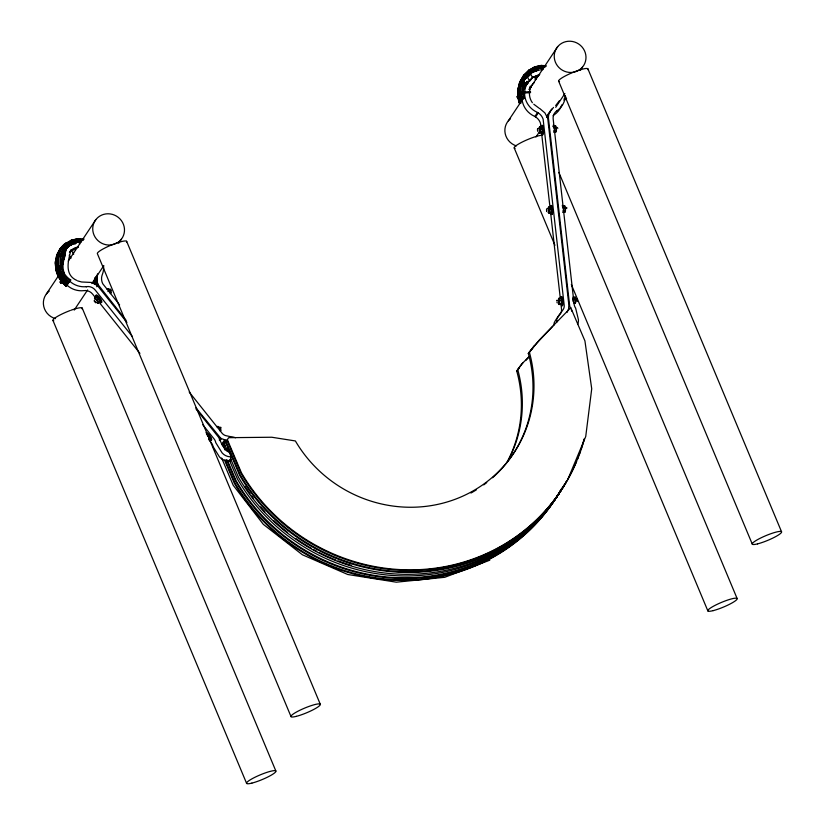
<?xml version="1.0" encoding="UTF-8"?>
<svg xmlns="http://www.w3.org/2000/svg" width="825" height="825" viewBox="0 0 825 825"><rect width="100%" height="100%" fill="white"/><g stroke="black" fill="none" stroke-linecap="round" stroke-linejoin="round"><path stroke-width="1.24" d="M518.079 88.512L517.945 95.782L519.43 102.238A53.78 10.251 -14.7 0 0 519.348 102.888L520.008 102.568A27.823 26.709 33.6 0 1 518.946 98.866M518.471 96.102L518.513 91.018A27.823 26.709 33.6 0 0 518.471 96.442M520.163 92.39C520.183 95.958 519.647 90.049 520.193 93.039M520.493 93.287L520.431 86.109L522.091 79.757M541.839 129.267L542.066 128.287L542.365 129.247M97.567 273.838L96.979 280.428L94.318 284.429L94.896 277.839M573.262 301.259L572.942 298.485M539.333 132.588L539.674 133.217L542.334 132.65L541.705 126.72L539.56 126.885L540.138 129.278L539.416 132.485M541.819 133.062L541.788 131.845M553.451 126.524L553.493 125.864L555.648 125.709L556.493 129.669L556.091 131.825L553.616 132.196M548.635 207.034L549.213 209.426C547.027 216.769 554.648 211.685 550.78 206.879L548.635 207.034L547.944 208.673M555.761 132.041L555.72 130.824M550.904 213.211L550.945 212.561M562.537 206.673L562.578 206.023L564.723 205.868L565.568 209.818L565.166 211.973L562.691 212.355M558.968 298.279L559.546 300.682C557.36 308.014 564.981 302.93 561.113 298.124L558.968 298.279L558.453 299.052M564.836 212.2L564.805 210.983M561.237 304.456L561.278 303.806M575.169 303.445L575.902 301.073L575.396 297.743L575.056 297.113L572.911 297.268M517.811 97.463L517.77 96.432M520.431 93.122L520.379 93.699L520.224 92.823M541.623 128.999L541.829 128.195L542.149 129.071M546.542 209.323L546.573 210.674M556.854 300.857L557.03 300.176L557.298 300.919M566.424 208.158L566.589 207.487L566.857 208.22M61.607 265.268L61.586 266.619L62.009 265.248M61.535 265.805L61.597 262.133M83.335 240.219C60.617 236.012 52.893 268.826 70.733 279.943C70.568 280.129 70.403 280.314 70.238 280.49C69.64 281.036 69.228 281.779 68.712 282.325A53.78 2.681 -46.5 0 0 67.928 283.367C55.646 274.735 52.181 253.43 65.206 243.488M79.674 244.19L79.014 241.962L73.25 243.427L67.444 246.953L65.948 249.49L64.494 257.617L61.823 261.628L63.432 253.017L65.629 250.295M66.155 286.275L66.155 286.234A53.78 2.681 -46.5 0 1 66.402 285.667L68.052 283.346A28.308 27.173 33.6 0 1 60.277 273.941M517.749 97.237L517.605 95.978L517.502 96.824M520.235 92.441L520.493 93.081M530.619 92.627L520.42 93.225M537.508 128.948L537.488 130.515M538.931 128.236C539.798 126.617 540.375 132.567 539.674 133.217M548.006 208.395C548.811 206.229 549.553 213.438 548.367 212.376M574.922 298.433L575.2 297.743L575.407 302.682M55.378 261.865L56.708 255.069L59.606 249.48L63.948 245.025M55.347 263.093L56.533 256.616L58.792 252.264M57.564 253.78C54.038 264.722 58.678 276.942 67.433 284.027M58.266 259.318L59.513 253.193M60.741 255.822L61.194 253.564M538.869 128.514L539.56 126.885M562.238 302.692L562.238 300.62M64.319 273.147C62.164 268.146 62.896 262.659 64.494 257.617M517.997 88.956L519.791 81.974L523.029 76.24L529.681 69.733M519.296 84.593L517.904 89.894L517.853 96.587L519.348 102.888M520.647 80.685C516.017 86.109 522.05 99.918 519.451 102.145M522.576 86.347C523.988 75.457 533.93 65.237 545.428 66.897M524.607 79.757L523.091 85.573L523.04 91.688L524.463 97.711L523.947 98.484A36.63 6.982 -14.7 0 0 521.379 100.825A36.63 6.982 -14.7 0 0 521.173 102.661L520.658 103.424L519.379 103.166A28.194 27.06 33.6 0 1 517.883 96.834M524.752 86.326L522.916 85.47L524.267 82.18L526.113 83.047L523.772 88.223L523.957 87.522M525.618 84.212L525.154 85.522M529.722 88.698L529.444 89.461L529.753 88.966M530.207 86.336L530.135 87.409M530.764 86.738L530.145 87.811L530.65 86.646M524.875 86.976L525.649 85.274M529.207 89.543L529.382 88.739M530.805 87.11L530.444 87.935L531.073 86.408L530.31 87.811M537.869 131.557L537.683 128.834M557.401 127.493L557.824 128.411M577.17 301.507L576.923 298.733M530.857 87.347L530.939 86.78M567.373 480.47L585.729 436.518L591.721 388.802L584.925 340.89L570.797 307.766M523.865 87.718C519.678 97.67 531.362 72.765 525.298 84.593M525.391 84.789L525.082 85.491M524.731 86.924C520.709 96.649 530.753 75.065 525.731 84.789M525.587 85.728L525.938 84.697M530.258 87.914L530.774 86.254L530.021 87.677M524.803 86.254L524.277 87.068M96.669 296.773L94.462 298.733L96.659 296.691L99.258 299.114L100.237 301.238L98.031 303.198L96.814 302.424M56.626 255.564L60.462 248.181L64.814 243.726L71.713 240.065M58.307 254.121L60.555 249.779M62.215 247.273L59.421 252.667L58.08 259.287L58.451 264.402M525.123 84.934L526.113 83.047M535.91 79.179L535.404 78.757M519.698 82.469L523.896 74.941L528.835 70.146M524.308 74.673L521.091 80.365L519.399 86.852L519.337 93.689L521.225 100.165L520.4 100.485M519.575 83.542L522.73 77.952M521.348 81.036L525.247 74.168M525.401 74.632L522.297 80.128A28.009 26.885 33.6 0 0 520.668 86.388M521.029 85.161A27.823 26.709 33.6 0 1 522.452 80.211L525.597 74.663M559.371 100.763L555.668 105.569M566.961 312.51L568.58 308.849L568.848 304.93L547.717 118.295L544.913 112.932L539.725 108.498M63.773 252.264L66.887 247.562M63.432 253.017L67.444 246.953M63.277 253.502L67.825 246.613M66.959 248.294L68.289 246.293M63.113 254.471L65.773 250.47M62.937 255.678L65.608 251.666M62.752 256.874L65.422 252.862M62.545 258.07L65.216 254.059M62.329 259.256L64.989 255.255M62.081 260.442L64.752 256.441M62.215 261.803L64.216 258.803M69.424 252.326L70.929 250.202L75.188 247.727L78.272 246.943M69.95 252.151L71.28 250.15L78.035 247.283M61.638 265.846L62.968 263.845M46.396 293.927L58.389 275.911M68.258 261.082L95.762 219.739M55.78 269.29L57.894 275.663L61.514 281.469L66.196 286.11L66.691 285.532A27.823 26.709 33.6 0 1 65.041 284.12M61.865 281.634L66.33 286.234L67.433 284.893A36.63 1.825 -46.5 0 1 68.001 283.656A36.63 1.825 -46.5 0 1 70.207 280.727L70.733 279.943M86.243 286.935L86.439 286.646A9.075 8.714 33.6 0 1 95.236 290.049L132.155 336.291M94.607 278.902L97.267 274.9M74.209 310.087L87.615 289.946M91.843 283.583L103.826 265.567M118.635 243.313L121.461 239.075A16.077 15.438 33.6 0 0 110.272 213.933A16.077 15.438 33.6 0 0 94.091 235.218A16.077 15.438 33.6 0 0 121.461 239.075M94.39 279.995L97.051 275.983M94.256 281.088L96.917 277.087M94.194 282.202L96.855 278.2M94.215 283.315L96.886 279.314M95.164 284.543L97.164 281.531L96.979 280.428M96.092 284.635L97.422 282.624L97.164 281.531M96.422 285.708L97.752 283.707L97.422 282.624M96.834 286.76L98.165 284.759L97.752 283.707M219.264 440.065L220.595 438.065L195.948 407.808M220.12 440.653L221.461 438.653L227.453 440.663M224.483 440.045L221.822 444.056L224.792 444.665M222.626 444.273L225.287 440.261M223.441 444.417L226.102 440.416M566.393 481.491A189.802 182.191 33.6 0 1 404.869 572.416A189.802 182.191 33.6 0 1 239.735 475.437L225.617 442.179L224.369 444.056L227.164 450.646L228.02 449.367L231.351 457.215L230.495 458.494L238.487 477.314A189.802 182.191 33.6 0 0 402.961 574.283A189.802 182.191 33.6 0 0 564.517 484.492M229.154 450.12L228.247 451.481L226.803 448.119M231.629 459.298L229.402 460.133L228.628 461.299L230.845 460.474M543.097 69.496L535.466 70.589L530.197 73.25L527.536 77.261L529.794 81.376M530.465 80.365L532.455 77.364L539.612 74.508M522.256 99.196L522.308 99.103A27.823 26.709 33.6 0 1 520.833 92.885A27.823 26.709 33.6 0 0 522.256 99.196L520.431 92.988M508.334 120.821L520.327 102.805M529.299 89.337L557.7 46.633M522.06 99.526A20.656 19.821 33.6 0 0 534.167 116.139L534.889 116.5L537.549 112.499L538.251 112.912A11.602 11.138 33.6 0 1 543.128 119.192L564.187 305.168A7.188 6.899 33.6 0 1 562.671 310.262L560.948 312.696A24.977 23.977 33.6 0 0 556.762 319.069A10.983 10.539 33.6 0 0 557.019 321.956M540.901 127.019L540.468 123.193A11.602 11.138 33.6 0 0 535.59 116.923L538.251 112.912M546.552 117.171A13.819 13.262 33.6 0 1 547.604 114.984L553.503 107.405M535.982 137.012L538.808 132.763M555.73 107.332L564.898 93.555M580.408 70.238L582.522 67.062A16.077 15.438 33.6 0 0 572.488 41.487A16.077 15.438 33.6 0 0 555.318 61.988A16.077 15.438 33.6 0 0 582.522 67.062M556.906 110.952L557.102 110.653A20.656 19.821 33.6 0 0 565.383 95.721M507.179 461.959A129.731 124.523 33.6 0 0 516.728 371.002L521.4 364.351L529.021 356.689M570.766 307.715L539.354 339.962L528.351 353.533A129.731 124.523 33.6 0 1 492.556 477.747M547.604 114.984L549.904 112.19M534.053 346.088L528.351 353.533L534.053 346.088L552.812 326.226M73.538 252.326L73.456 252.625M522.813 363L517.698 369.538A129.731 124.523 33.6 0 1 508.159 460.494M551.719 109.044L550.275 110.983A13.819 13.262 33.6 0 0 548.419 117.944L569.632 305.436A13.365 12.829 33.6 0 0 570.436 308.127M66.691 285.532L66.196 286.11A28.194 27.06 33.6 0 1 55.811 269.538L55.316 262.793M516.728 371.002L519.162 368.146M107.044 289.183C108.23 287.255 112.148 292.205 110.612 293.648L110.22 293.04M100.227 301.146L98.031 303.198M216.892 426.772C218.223 425.092 221.977 429.743 220.45 431.238L220.058 430.629M550.605 207.436L550.78 206.879M525.659 360.546L529.093 356.967M66.093 243.055C53.367 252.924 56.678 273.312 68.712 282.325M60.359 249.129L66.402 242.973M62.061 247.851L68.331 242.426M62.205 247.964L66.402 243.643M63.773 248.593C67.918 243.2 74.838 240.013 81.644 240.931M61.762 251.965L64.855 248.799L67.794 247.191M61.246 252.739L66.299 248.5M520.843 100.052L520.957 99.938A53.78 10.251 -14.7 0 1 521.864 99.103M522.916 76.766L524.721 74.962M524.597 75.312L526.36 73.549M524.494 75.477L528.021 71.94M526.979 75.426C531.011 70.486 537.281 66.959 543.768 67.598M524.205 79.592L530.248 74.456M524.504 79.561L529.732 75.23M70.094 280.624C54.12 270.198 57.162 240.343 78.375 239.167M534.218 82.624C528.382 87.481 527.99 96.773 532.373 102.723M66.856 285.718C61.669 281.181 57.451 275.055 55.935 268.104M537.704 76.354L537.013 76.787M535.755 78.963L535.229 79.396L535.755 79.437M535.786 79.221L535.59 79.767M72.487 250.398L73.126 249.862M72.827 250.439L72.435 250.326M522.308 99.103L524.463 97.711M519.379 103.166L519.946 102.661A27.823 26.709 33.6 0 1 518.884 98.959M94.978 297.959L97.02 299.805L98.701 298.526M107.92 291.534L109.601 290.256M70.929 250.202C68.238 260.38 64.144 274.828 76.735 280.376M541.19 127.493L541.705 126.72M564.207 206.642L564.723 205.868M560.608 298.897L561.113 298.124M574.54 297.887L575.056 297.113M72.755 243.994L69.248 245.84L68.434 244.004M534.672 77.096L535.745 76.529M534.982 77.179L535.879 76.704M536.9 76.498L537.436 76.189L536.539 76.663M537.756 76.261L536.652 76.952M555.679 126.4L556.122 131.381L555.751 130.597M564.754 206.559L565.197 211.54L564.826 210.746M558.504 299.011L558.948 303.992L558.577 303.208M557.277 302.961L556.947 302.259M533.352 71.744L532.62 69.878L535.332 68.939L536.064 70.806L531.599 72.817L530.867 70.95M209.107 438.157L209.096 437.436M528.454 70.383L535.095 66.753L541.313 65.392M535.342 66.701L529.97 69.651L525.577 74.054L522.442 79.592A28.194 27.06 33.6 0 0 522.225 98.804M530.836 69.682L535.105 67.341L541.85 65.856L545.387 66.093M530.991 69.754L535.229 67.423M536.126 67.103C524.195 71.662 519.173 86.584 523.658 97.969M529.949 71.765L532.042 70.62M66.34 243.726L68.485 242.498M66.423 245.077L69.527 243.375M535.064 77.21L535.858 76.828M537.591 76.735L536.786 77.127M74.889 249.758L74.972 249.82M536.766 77.241L537.436 76.921L536.498 77.127M536.446 77.602L537.333 77.22M72.827 241.807L73.642 243.643L74.58 243.705L73.765 241.869L72.827 241.807L70.166 242.87L70.981 244.705M489.802 560.185L444.757 577.304L396.309 582.182L347.748 574.499L302.393 554.771L263.33 524.349L233.227 485.296L221.636 458.019M227.164 450.646L229.35 449.831M563.918 100.196L565.104 99.557A53.78 12.963 1.9 0 0 566.022 98.845L565.837 98.309L566.589 98.361M536.147 76.261L537.096 76.055M537.127 77.354L537.353 77.179M536.539 76.117L537.199 75.941M536.652 76.416L537.209 76.343M535.776 76.952L535.105 77.138M536.766 76.704L537.322 76.632M537.003 76.302L537.58 76.261M537.127 76.591L537.694 76.55M534.352 67.114L540.499 65.763M534.023 67.32L540.21 65.969M535.301 69.207L539.952 68.197L543.562 68.444M71.445 240.127L77.767 238.745M70.661 240.498L76.89 239.147L83.459 239.518M70.311 240.714L76.581 239.353L82.562 239.673M71.744 242.55L76.457 241.529L81.438 241.807M539.663 74.652L532.898 77.447A20.656 19.821 33.6 0 0 536.827 112.128L537.549 112.499M99.402 300.3L98.649 298.444M207.457 435.332L208.993 436.693M535.796 78.88L535.002 78.818M530.547 91.544L520.348 92.379M552.987 126.638L555.132 126.483M540.138 129.278L542.283 129.113M554.07 128.257L556.215 128.102M540.189 132.443L542.334 132.289M556.277 131.268L554.122 131.422L553.915 130.587M549.213 209.426L551.358 209.272M563.145 208.416L565.29 208.261M549.264 212.592L551.409 212.438M565.352 211.427L563.207 211.582L562.99 210.746M559.546 300.682L561.691 300.517M573.478 299.661L575.623 299.506M559.597 303.847L561.753 303.683M573.54 302.827L575.685 302.672M542.468 128.257L542.829 129.216M551.543 208.416L551.842 209.014M77.55 238.796L84.15 239.106M541.118 65.433L546.253 65.732M543.479 66.206L545.923 66.382M225.833 445.882L223.276 445.696L225.142 450.099M519.843 103.507L518.028 95.391M535.332 68.939L536.302 69.063L537.034 70.929M60.596 281.933C58.771 281.696 62.535 284.377 60.39 282.16M61.029 282.748L60.235 281.645L60.926 282.831M77.633 280.892L81.613 281.985L91.668 282.47A13.819 13.262 33.6 0 1 98.051 286.347L126.926 322.431M97.732 297.722L98.392 298.165M209.065 437.827L209.189 437.023M524.081 82.882L525.927 83.737M206.508 434.27C207.931 435.229 211.004 437.683 209.55 439.508L209.158 438.9M62.927 277.87L63.7 279.19L62.968 277.984L63.927 279.015L63.742 278.52M207.384 435.456L208.148 436.064M534.889 116.5L535.59 116.923M539.055 108.157L533.796 104.228M220.595 438.065L221.461 438.653M110.323 289.07L109.704 289.111M546.697 208.931L546.748 211.54M561.382 302.899L561.402 299.846M66.433 285.594C59.297 279.737 54.924 270.713 55.45 261.422M95.03 302.311L95.896 302.806L95.453 301.672M60.627 281.81L61.256 283.016L60.503 282.336M98.546 302.424L97.02 299.805M95.236 301.383L94.225 300.558L94.39 301.445M119.604 304.879L102.805 283.831A11.602 11.138 33.6 0 1 101.836 276.107L102.3 274.612A20.656 19.821 33.6 0 0 103.63 266.413M189.203 392.04L221.997 433.125A7.188 6.899 33.6 0 0 226.792 435.858L229.804 436.518A24.977 23.977 33.6 0 1 235.61 437.745M126.112 320.337L98.165 284.759M196.01 408.963L218.223 436.827A13.365 12.829 33.6 0 1 219.574 439.312L222.502 445.717L226.916 451.038A6.167 5.919 33.6 0 0 230.041 452.121M202.775 424.751L214.015 438.828A8.621 8.281 33.6 0 1 215.768 442.664L222.111 452.904A10.983 10.539 33.6 0 0 231.846 456.751M95.782 298.083L92.575 294.061A9.075 8.714 33.6 0 0 83.779 290.647A20.656 19.821 33.6 0 1 66.938 285.11M98.196 301.094L139.92 353.368M208.942 439.818L211.344 442.829A8.621 8.281 33.6 0 1 213.108 446.665L219.44 456.906A10.983 10.539 33.6 0 0 230.134 460.608M220.636 427.154L221.193 428.031M98.587 298.805L99.247 299.846M99.32 301.311L99.712 301.919M111.014 289.864L111.478 290.874M58.42 276.117L61.287 280.717M71.28 250.15L73.724 254.162M69.228 255.152L71.053 258.163M548.749 213.366L548.212 212.19M558.742 303.992L559.082 304.621M530.197 73.25L532.455 77.364M229.402 460.133L237.394 478.954A189.802 182.191 33.6 0 0 401.868 575.922A189.802 182.191 33.6 0 0 563.423 486.131M227.38 460.195L236.136 480.841A189.802 182.191 33.6 0 0 400.62 577.799A189.802 182.191 33.6 0 0 562.165 488.008M226.504 459.638L235.754 481.429A189.802 182.191 33.6 0 0 400.228 578.387A189.802 182.191 33.6 0 0 561.784 488.596M225.081 459.896L234.816 482.831A189.802 182.191 33.6 0 0 399.95 579.81A189.802 182.191 33.6 0 0 561.474 488.895M224.689 460.484L234.424 483.419A189.802 182.191 33.6 0 0 398.898 580.387A189.802 182.191 33.6 0 0 560.453 490.597M587.905 68.846L781.553 531.774M558.659 81.221L752.297 544.149M558.865 172.415L737.127 598.538M514.233 147.995L554.947 245.324M571.333 284.501L707.871 610.923M126.638 241.323L320.286 704.251M291.039 716.626L97.391 253.698A15.881 2.537 -22.7 0 1 112.571 244.54A15.881 2.537 -22.7 0 1 126.493 242.096M82.211 308.086L275.859 771.014M52.965 320.471L246.613 783.399M561.557 299.805L561.701 302.837L561.402 302.239M571.261 309.612L571.9 311.314M60.503 265.155L61.658 268.651M523.38 96.071L523.947 98.484M551.482 209.808L551.152 208.447L550.935 209.818M541.478 132.113L549.986 207.271M550.564 212.365L560.227 297.712M560.948 304.085L561.526 309.179A7.188 6.899 33.6 0 1 560.01 314.273L558.278 316.697A24.977 23.977 33.6 0 0 554.101 323.07A10.983 10.539 33.6 0 0 554.183 325.009M551.317 210.076L550.904 208.354L550.718 209.993M58.214 258.792L58.668 265.238A28.194 27.06 33.6 0 0 69.011 281.933M57.203 260.112L57.358 262.267M57.1 260.277L57.327 263.515M56.286 263.887L56.512 267.125M56.286 266.506L56.409 269.136M56.11 266.506L56.409 270.074M53.811 320.822A15.881 2.537 -22.7 0 1 70.053 310.571M70.991 310.221A15.881 2.537 -22.7 0 1 82.067 308.87M559.505 81.572A15.881 2.537 -22.7 0 1 571.911 72.847A15.881 2.537 -22.7 0 1 587.761 69.62M515.078 148.345A15.881 2.537 -22.7 0 1 523.751 141.302A15.881 2.537 -22.7 0 1 542.623 135.259M516.337 145.881A16.077 15.438 33.6 0 1 505.209 133.702A16.077 15.438 33.6 0 1 510.51 118.707M561.773 104.858A20.656 19.821 33.6 0 1 554.431 114.654A9.075 8.714 33.6 0 0 553.163 115.624M522.596 92.256A20.656 19.821 33.6 0 1 523.648 89.317M526.391 84.934A20.656 19.821 33.6 0 1 528.588 82.717M557.102 110.653A9.075 8.714 33.6 0 0 553.152 118.831L574.138 304.167A8.621 8.281 33.6 0 0 575.633 308.107L578.418 319.667A10.983 10.539 33.6 0 1 577.655 324.369M521.122 100.33A28.308 27.173 33.6 0 1 520.967 82.057M521.091 85.068A27.823 26.709 33.6 0 1 522.514 80.128M521.225 100.176A28.308 27.173 33.6 0 1 519.791 87.213M522.091 99.227A28.009 26.885 33.6 0 1 520.606 92.988M519.843 102.609A28.009 26.885 33.6 0 1 518.409 89.77M565.847 96.958A36.63 8.828 1.9 0 1 565.558 97.608A36.63 8.828 1.9 0 1 564.764 98.443M564.517 98.649A36.63 8.828 1.9 0 1 563.949 99.041M517.78 95.731A28.194 27.06 33.6 0 1 519.203 84.903M519.224 98.68A28.308 27.173 33.6 0 1 518.812 96.556M530.877 73.724A4.548 0.753 -21.4 0 1 533.393 71.517A4.548 0.753 -21.4 0 1 538.519 70.486M530.331 73.837A4.548 0.753 -21.4 0 1 530.65 73.508M531.238 73.105A4.548 0.753 -21.4 0 1 532.053 72.662M533.033 72.188A4.548 0.753 -21.4 0 1 534.115 71.734M535.219 71.321A4.548 0.753 -21.4 0 1 536.281 70.981M561.237 297.949A4.548 0.804 85.8 0 1 562.32 297.835A4.548 0.804 85.8 0 1 562.856 303.93A4.548 0.804 85.8 0 1 561.877 305.106M560.701 298.897A4.548 0.804 85.8 0 1 561.773 297.619A4.548 0.804 85.8 0 1 562.372 304.27A4.548 0.804 85.8 0 1 561.196 304.394M573.024 298.31A4.548 0.804 85.8 0 1 573.334 301.754M541.953 125.843A4.548 0.804 85.8 0 1 543.17 127.658A4.548 0.804 85.8 0 1 543.283 133.815A4.548 0.804 85.8 0 1 542.056 132M541.293 127.493A4.548 0.804 85.8 0 1 542.438 126.462A4.548 0.804 85.8 0 1 542.902 133.413A4.548 0.804 85.8 0 1 541.592 132.031M553.204 125.204A4.548 0.804 85.8 0 1 553.616 126.906M551.028 206.002A4.548 0.804 85.8 0 1 552.245 207.818A4.548 0.804 85.8 0 1 552.358 213.974A4.548 0.804 85.8 0 1 551.141 212.149M550.368 207.653A4.548 0.804 85.8 0 1 551.512 206.621A4.548 0.804 85.8 0 1 551.977 213.572A4.548 0.804 85.8 0 1 550.667 212.19M562.289 205.353A4.548 0.804 85.8 0 1 562.691 207.054M55.533 318.656A16.077 15.438 33.6 0 1 43.756 306.467A16.077 15.438 33.6 0 1 49.252 291.081M86.439 286.646A20.656 19.821 33.6 0 1 69.609 281.108M61.194 262.649A4.548 0.567 -82 0 1 62.195 261.143A4.548 0.567 -82 0 1 61.535 267.331M61.885 261.793A4.548 0.567 -82 0 1 62.679 261.948A4.548 0.567 -82 0 1 61.782 268.321M66.639 285.615A27.823 26.709 33.6 0 1 64.195 283.449M60.07 278.293A27.823 26.709 33.6 0 0 61.339 280.149A27.823 26.709 33.6 0 1 60.132 278.211M58.028 274.364A27.823 26.709 33.6 0 1 56.925 271.25A27.823 26.709 33.6 0 0 58.09 274.271M67.939 283.511A28.308 27.173 33.6 0 1 57.564 266.743M66.578 285.646A28.009 26.885 33.6 0 1 62.638 281.872M61.256 280.149A28.009 26.885 33.6 0 1 58.379 275.323M57.925 274.323A28.009 26.885 33.6 0 1 56.296 269.063M62.308 280.325A28.308 27.173 33.6 0 1 59.204 275.56M57.832 272.487A28.308 27.173 33.6 0 1 56.832 269.28M59.771 272.931A28.308 27.173 33.6 0 1 57.668 266.588M68.826 282.274A28.009 26.885 33.6 0 1 64.886 278.499M64.195 277.664A28.009 26.885 33.6 0 1 58.544 265.681M68.939 282.15A27.823 26.709 33.6 0 1 65.01 278.396M58.709 265.671A27.823 26.709 33.6 0 0 64.319 277.561A27.823 26.709 33.6 0 1 58.771 265.578M68.166 281.377A27.823 26.709 33.6 0 1 65.072 278.303M75.725 243.53A4.548 0.701 -24 0 1 75.147 243.953M68.032 246.799A4.548 0.701 -24 0 1 71.022 244.489A4.548 0.701 -24 0 1 76.096 242.983M67.99 247.129A4.548 0.701 -24 0 1 72.837 244.21M73.879 243.818A4.548 0.701 -24 0 1 75.539 243.354M206.91 433.352A4.548 1.207 52.8 0 1 211.087 438.766A4.548 1.207 52.8 0 1 209.21 439.292M205.951 432.785A4.548 1.207 52.8 0 1 210.509 436.693A4.548 1.207 52.8 0 1 210.272 439.581M217.553 426.504A2.527 0.67 52.8 0 1 220.089 428.68A2.527 0.67 52.8 0 1 219.955 430.279M96.071 297.258A4.548 1.207 52.8 0 1 97.288 295.927A4.548 1.207 52.8 0 1 101.289 301.3A4.548 1.207 52.8 0 1 99.371 301.702M96.133 296.206A4.548 1.207 52.8 0 1 99.639 297.67A4.548 1.207 52.8 0 1 101.032 302.332M100.433 301.991A4.548 1.207 52.8 0 1 99.732 301.424M107.663 289.132A2.527 0.67 52.8 0 1 110.065 290.823A2.527 0.67 52.8 0 1 110.117 292.689M94.689 298.98A2.527 0.67 52.8 0 1 96.143 299.496A2.527 0.67 52.8 0 1 97.897 302.259A2.527 0.67 52.8 0 1 96.752 302.228M567.095 480.614A189.802 182.191 33.6 0 1 405.539 570.405A189.802 182.191 33.6 0 1 241.065 473.437L226.947 440.179L226.009 441.592L240.127 474.849A189.802 182.191 33.6 0 0 404.601 571.808A189.802 182.191 33.6 0 0 566.156 482.017M584.162 438.869A189.802 182.191 33.6 0 1 581.233 448.738M580.408 451.192A189.802 182.191 33.6 0 1 579.088 454.853M578.17 457.277A189.802 182.191 33.6 0 1 568.342 478.376M486.75 482.584A129.731 124.523 33.6 0 1 483.718 484.873M476.376 489.833A129.731 124.523 33.6 0 1 470.951 493.03M529.33 352.058A129.731 124.523 33.6 0 1 455.864 499.022A129.731 124.523 33.6 0 1 295.381 440.952L271.765 437.24L228.7 437.683L227.339 439.591L241.457 472.849A189.802 182.191 33.6 0 0 416.543 569.755A189.802 182.191 33.6 0 0 576.613 461.505M584.224 439.519A189.802 182.191 33.6 0 1 577.603 459.102M351.398 565.414A187.193 179.685 33.6 0 1 338.033 560.876M335.631 559.938A187.193 179.685 33.6 0 1 319.12 552.492M316.821 551.306A187.193 179.685 33.6 0 1 313.418 549.481M311.18 548.233A187.193 179.685 33.6 0 1 308.963 546.954M307.869 546.305A187.193 179.685 33.6 0 1 295.989 538.653M287.647 532.507A187.193 179.685 33.6 0 1 273.91 520.74M264.887 511.686A187.193 179.685 33.6 0 1 260.587 506.911M253.223 497.929A187.193 179.685 33.6 0 1 251.656 495.877M250.13 493.804A187.193 179.685 33.6 0 1 244.994 486.41M517.213 96.412L517.43 97.721L517.213 96.412M66.639 285.223L67.083 284.8L66.639 285.223M251.862 783.121A15.881 2.537 -22.7 0 0 275.715 771.798A15.881 2.537 -22.7 0 0 256.132 776.696A15.881 2.537 -22.7 0 0 251.862 783.121M757.546 543.881A15.881 2.537 -22.7 0 0 781.409 532.548A15.881 2.537 -22.7 0 0 761.826 537.457A15.881 2.537 -22.7 0 0 757.546 543.881M713.12 610.644A15.881 2.537 -22.7 0 0 736.983 599.311A15.881 2.537 -22.7 0 0 717.399 604.22A15.881 2.537 -22.7 0 0 713.12 610.644M296.288 716.358A15.881 2.537 -22.7 0 0 320.141 705.024A15.881 2.537 -22.7 0 0 300.558 709.933A15.881 2.537 -22.7 0 0 296.288 716.358"/></g></svg>
